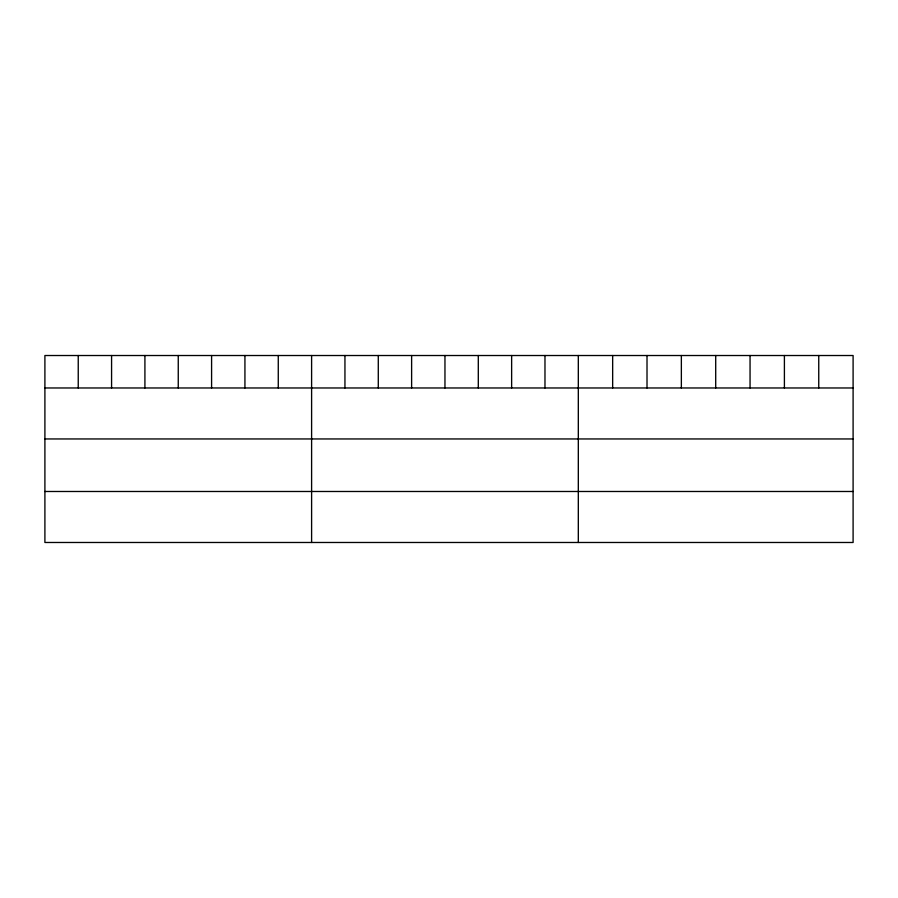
<?xml version="1.0" encoding="UTF-8"?>
<svg xmlns="http://www.w3.org/2000/svg" width="898" height="898" viewBox="0 0 898 898"><rect width="100%" height="100%" fill="white"/><g stroke="black" fill="none" stroke-linecap="round" stroke-linejoin="round"><path stroke-width="1.35" d="M853.1 387.97L853.1 542.482L44.9 542.482L44.9 355.518L853.1 355.518L853.1 387.97L44.9 387.97M44.9 438.954L853.1 438.954M44.9 491.487L853.1 491.487M818.751 355.518L818.751 387.97M784.403 355.518L784.403 387.97M750.055 355.518L750.055 387.97M715.706 355.518L715.706 387.97M681.358 355.518L681.358 387.97M647.009 355.518L647.009 387.97M612.66 355.518L612.66 387.97M578.312 355.518L578.312 542.482M544.974 355.518L544.974 387.97M511.636 355.518L511.636 387.97M478.297 355.518L478.297 387.97M444.959 355.518L444.959 387.97M411.621 355.518L411.621 387.97M378.283 355.518L378.283 387.97M344.944 355.518L344.944 387.97M311.606 355.518L311.606 542.482M278.268 355.518L278.268 387.97M244.929 355.518L244.929 387.97M211.591 355.518L211.591 387.97M178.253 355.518L178.253 387.97M144.915 355.518L144.915 387.97M111.577 355.518L111.577 387.97M78.238 355.518L78.238 387.97"/></g></svg>
